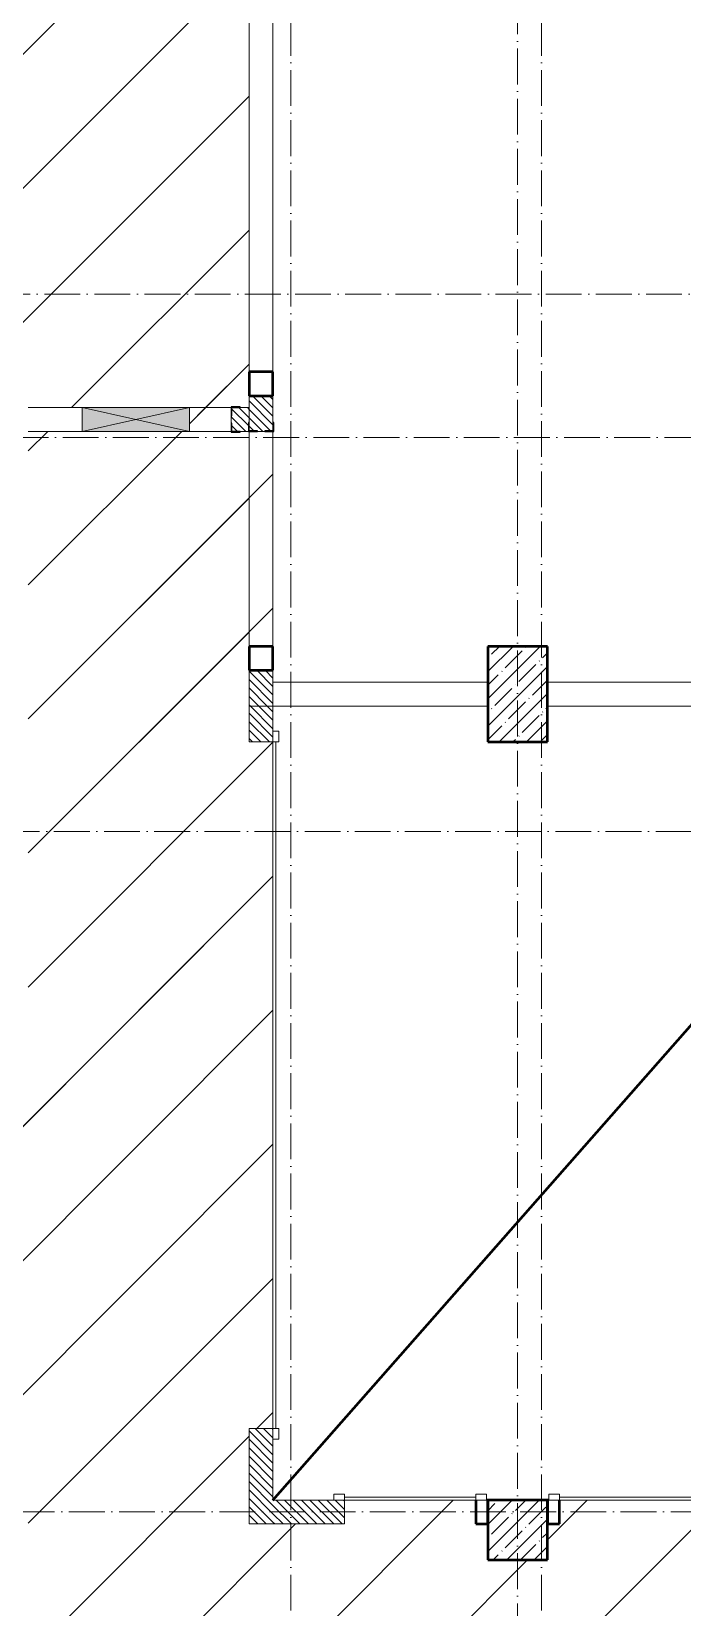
# Model space of a CAD drawing. Header units: millimetres. Extents: x -17017 to 628417, y -109036 to 199237.
# Drawn here: x 529087 to 534541, y -23735 to -10535 of the extents above; entities that cross this region are included whole.
import ezdxf

# ---------------------------------------------------------------- set-up
doc = ezdxf.new("R2010")
doc.units = ezdxf.units.MM
doc.linetypes.add('50_200_ШТРИХ_1Т_ш5_п1_п1_', pattern=[700, 500, -100, 0, -100])
for name, color, linetype, lineweight in [('A-DETL-____-OTLN-1', 7, 'Continuous', 50), ('A-DETL-GENF-OTLN', 7, 'Continuous', 9), ('A-DOOR-____-MCUT', 7, 'Continuous', 13), ('A-DOOR-____-OTLN', 7, 'Continuous', 9), ('A-FLOR-____-OTLN', 7, 'Continuous', 9), ('A-GENM-____-MCUT', 7, 'Continuous', 25), ('A-GENM-____-OTLN-1', 7, 'Continuous', 25), ('A-GLAZ-____-OTLN', 7, 'Continuous', 9), ('A-WALL-____-MCUT', 7, 'Continuous', 13), ('A-WALL-____-PATT-1', 7, 'Continuous', 9), ('I-WALL-____-OTLN', 7, 'Continuous', 9), ('S-COLS-____-MCUT', 7, 'Continuous', 50), ('S-COLS-____-OTLN', 7, 'Continuous', 9), ('S-GRID-____-OTLN-1', 7, '50_200_ШТРИХ_1Т_ш5_п1_п1_', 9), ('стяжа', 7, 'Continuous', 30)]:
    doc.layers.add(name, color=color, linetype=linetype, lineweight=lineweight)
pattern_1 = [(45, (239739.3, -3652.16), (-561.266, 561.266), [])]
pattern_2 = [(135, (523510.01, -90515.614), (-35.35534, -35.35534), [])]

# ---------------------------------------------------------------- blocks, each defined once
blk = doc.blocks.new('BSC_Колонна _Прямоугольная - 500х800-V10-АР1_План отверстий 3 этажа в осях 1-64_Ю-ЯЯ')
at = {"layer": 'S-COLS-____-OTLN'}
h = blk.add_hatch(dxfattribs=at)
h.set_pattern_fill('FP_14', color=256, style=0, pattern_type=2)
h.set_pattern_definition([(45, (-9650, -74431.04), (-114.04925, 114.04925), []), (45, (-9535.95, -74431.04), (-114.04925, 114.04925), [201.613, -40.323, 3.353, -36.97])])
h.paths.add_polyline_path([(-250, -400), (250, -400), (250, 400), (-250, 400)], flags=0)
at = {"layer": 'S-COLS-____-MCUT'}
for p, q in [((250, 400), (-250, 400)), ((-250, 400), (-250, -400)), ((250, -400), (250, 400)), ((-250, -400), (250, -400))]:
    blk.add_line(p, q, dxfattribs=at)
blk = doc.blocks.new('BSC_Колонна _Прямоугольная - 500х500-25976076-АР1_План отверстий 3 этажа в осях 1-64_Ю-ЯЯ')
at = {"layer": 'S-COLS-____-OTLN'}
h = blk.add_hatch(dxfattribs=at)
h.set_pattern_fill('FP_15', color=256, style=0, pattern_type=2)
h.set_pattern_definition([(45, (-9650, -67431.04), (-114.04925, 114.04925), []), (45, (-9535.95, -67431.04), (-114.04925, 114.04925), [201.613, -40.323, 3.353, -36.97])])
h.paths.add_polyline_path([(-250, -250), (250, -250), (250, 250), (-250, 250)], flags=0)
at = {"layer": 'S-COLS-____-MCUT'}
for p, q in [((250, 250), (-250, 250)), ((-250, 250), (-250, -250)), ((250, -250), (250, 250)), ((-250, -250), (250, -250))]:
    blk.add_line(p, q, dxfattribs=at)
blk = doc.blocks.new('Фахверк_СКБ_Уголок - 200_3550_зеркало-28264001-АР1_План отверстий 3 этажа в осях 1-64_Ю-ЯЯ')
at = {"layer": 'A-GENM-____-MCUT'}
for p, q in [((200, 156), (125, 156)), ((125, 156), (125, 81)), ((131, 81), (131, 150)), ((131, 150), (200, 150)), ((200, 150), (200, 156)), ((125, 81), (131, 81)), ((131, 19), (125, 19)), ((125, 19), (125, -56)), ((131, -50), (131, 19)), ((125, -56), (200, -56)), ((200, -50), (131, -50)), ((200, -56), (200, -50))]:
    blk.add_line(p, q, dxfattribs=at)
blk = doc.blocks.new('DM_Штора_Противопожарная_Doormaster_EI-60 - ш_2900 х в_2680-31485572-АР1_План отверстий 3 этажа в осях 1-64_Ю-ЯЯ')
at = {"layer": 'A-DOOR-____-MCUT'}
for p, q in [((-1325, 150), (-1415, 150)), ((-1415, 150), (-1415, 100)), ((-1325, 100), (-1325, 150)), ((1575, 150), (1575, 100)), ((1665, 150), (1575, 150)), ((1665, 100), (1665, 150)), ((-1415, 100), (-1325, 100)), ((-1325, 125), (1575, 125)), ((1575, 100), (1665, 100))]:
    blk.add_line(p, q, dxfattribs=at)
blk = doc.blocks.new('DM_Штора_Противопожарная_Doormaster_EI-60 - ш_5750 х в2680-31836437-АР1_План отверстий 3 этажа в осях 1-64_Ю-ЯЯ')
at = {"layer": 'A-DOOR-____-MCUT'}
for p, q in [((-2750, 150), (-2840, 150)), ((-2840, 150), (-2840, 100)), ((-2750, 100), (-2750, 150)), ((3000, 150), (3000, 100)), ((3090, 150), (3000, 150)), ((3090, 100), (3090, 150)), ((-2840, 100), (-2750, 100)), ((-2750, 125), (3000, 125)), ((3000, 100), (3090, 100))]:
    blk.add_line(p, q, dxfattribs=at)
blk = doc.blocks.new('DM_Штора_Противопожарная_Doormaster_EI-60 - ш_1100 х в_2680-31485576-АР1_План отверстий 3 этажа в осях 1-64_Ю-ЯЯ')
at = {"layer": 'A-DOOR-____-MCUT'}
for p, q in [((-425, 150), (-515, 150)), ((-515, 150), (-515, 100)), ((-425, 100), (-425, 150)), ((675, 150), (675, 100)), ((765, 150), (675, 150)), ((765, 100), (765, 150)), ((-515, 100), (-425, 100)), ((-425, 125), (675, 125)), ((675, 100), (765, 100))]:
    blk.add_line(p, q, dxfattribs=at)
blk = doc.blocks.new('BSC_Колонна _Прямоугольная1 - 200х100 _металл_-31488033-АР1_План отверстий 3 этажа в осях 1-64_Ю-ЯЯ')
at = {"layer": 'S-COLS-____-MCUT'}
for p, q in [((100, 50), (-100, 50)), ((-100, 50), (-100, 40)), ((100, -50), (100, 50)), ((-100, -50), (100, -50))]:
    blk.add_line(p, q, dxfattribs=at)
blk = doc.blocks.new('BSC_Колонна _Прямоугольная1 - 200х100 _металл_-V209-АР1_План отверстий 3 этажа в осях 1-64_Ю-ЯЯ')
at = {"layer": 'S-COLS-____-MCUT'}
for p, q in [((100, 50), (-100, 50)), ((100, -50), (100, 50)), ((-100, -40), (-100, -50)), ((-100, -50), (100, -50))]:
    blk.add_line(p, q, dxfattribs=at)
blk = doc.blocks.new('BSC_Колонна _Прямоугольная1 - 200х200 _металл_-35216022-АР1_План отверстий 3 этажа в осях 1-64_Ю-ЯЯ')
at = {"layer": 'S-COLS-____-MCUT'}
for p, q in [((100, 100), (-100, 100)), ((-100, 100), (-100, -100)), ((100, -100), (100, 100)), ((-100, -100), (100, -100))]:
    blk.add_line(p, q, dxfattribs=at)
blk = doc.blocks.new('Фахверк_СКБ_Уголок - 200_3960-28268576-АР1_План отверстий 3 этажа в осях 1-64_Ю-ЯЯ')
at = {"layer": 'A-GENM-____-MCUT'}
for p, q in [((200, 156), (125, 156)), ((125, 156), (125, 81)), ((131, 81), (131, 150)), ((131, 150), (200, 150)), ((200, 150), (200, 156)), ((125, 81), (131, 81)), ((131, 19), (125, 19)), ((125, 19), (125, -56)), ((131, -50), (131, 19)), ((125, -56), (200, -56)), ((200, -50), (131, -50)), ((200, -56), (200, -50))]:
    blk.add_line(p, q, dxfattribs=at)
blk = doc.blocks.new('AR_Отверстие прямоугольное _в стене_ - AR_Отверстие прямоугольное _в стене__ОВ-36907948-АР1_План отверстий 3 этажа в осях 1-64_Ю-ЯЯ')
at = {"layer": 'A-GLAZ-____-OTLN'}
blk.add_hatch(color=256, dxfattribs=at).paths.add_polyline_path([(450, -100), (450, 100), (-450, 100), (-450, -100)], flags=0)
at = {"layer": 'A-DETL-GENF-OTLN'}
for p, q in [((-450, -100), (-450, 100)), ((-450, 100), (450, 100)), ((450, 100), (-450, -100)), ((-450, 100), (450, -100)), ((450, 100), (-450, 100)), ((-450, 100), (-450, -100)), ((450, 100), (450, -100)), ((450, -100), (450, 100)), ((450, -100), (-450, -100)), ((-450, -100), (450, -100))]:
    blk.add_line(p, q, dxfattribs=at)
blk = doc.blocks.new('3эт')
at = {"layer": 'S-GRID-____-OTLN-1', "color": 251, "ltscale": 0.6, "true_color": 0x636466}
for p, q in [((291520.7, -33971.9), (291520.7, 4029.4)), ((293420.7, -33791.8), (293420.7, 4029.4)), ((293620.7, -33971.9), (293620.7, 3765.1)), ((330925.3, -9082.4), (279101.9, -9082.4)), ((316375.7, -10282.4), (279101.9, -10282.4)), ((308320.7, -13582.4), (279101.9, -13582.4)), ((387845.1, -19282.4), (279101.9, -19282.4))]:
    blk.add_line(p, q, dxfattribs=at)

msp = doc.modelspace()

# ---------------------------------------------------------------- hatches: boundary and pattern name
at = {"layer": 'A-WALL-____-PATT-1'}
h = msp.add_hatch(dxfattribs=at)
h.set_pattern_fill('FP_9', color=256, style=0, pattern_type=2)
h.set_pattern_definition(pattern_2)
h.paths.add_polyline_path([(531041, -13885), (531041, -13879), (531110, -13879), (531110, -13585), (530910, -13585), (530910, -13879), (530979, -13879), (530979, -13885)], flags=0)
h = msp.add_hatch(dxfattribs=at)
h.set_pattern_fill('FP_9', color=256, style=0, pattern_type=2)
h.set_pattern_definition(pattern_2)
h.paths.add_polyline_path([(530904, -13885), (530904, -13810), (530910, -13810), (530910, -13685), (530766, -13685), (530766, -13754), (530760, -13754), (530760, -13816), (530766, -13816), (530766, -13885), (530835, -13885)], flags=0)
h = msp.add_hatch(dxfattribs=at)
h.set_pattern_fill('FP_9', color=256, style=0, pattern_type=2)
h.set_pattern_definition(pattern_2)
h.paths.add_polyline_path([(531110, -16185), (531110, -15885), (530910, -15885), (530910, -16185)], flags=0)
h = msp.add_hatch(dxfattribs=at)
h.set_pattern_fill('FP_9', color=256, style=0, pattern_type=2)
h.set_pattern_definition(pattern_2)
h.paths.add_polyline_path([(531110, -23035), (531110, -22235), (530910, -22235), (530910, -23035)], flags=0)
h.paths.add_polyline_path([(531110, -16485), (531110, -16185), (530910, -16185), (530910, -16485)], flags=0)
h = msp.add_hatch(dxfattribs=at)
h.set_pattern_fill('FP_9', color=256, style=0, pattern_type=2)
h.set_pattern_definition(pattern_2)
h.paths.add_polyline_path([(531620, -23035), (531710, -23035), (531710, -22835), (531110, -22835), (531110, -23035)], flags=0)
at = {"layer": 'стяжа'}
h = msp.add_hatch(dxfattribs=at)
h.set_pattern_fill('ANSI31', color=5, scale=250)
h.set_pattern_definition(pattern_1)
h.paths.add_polyline_path([(598216, -23935), (597950, -23935), (597950, -23335), (597710, -23335), (597710, -22835), (598010, -22835), (598010, -20635), (597410, -20635), (597410, -20385), (592710, -20385), (592710, -20635), (592210, -20635), (592010, -20635), (592010, -21085), (591890, -21085), (591864, -21085), (591864, -21091), (591316, -21091), (590410, -21085), (590410, -20635), (587760, -20635), (587760, -21135), (587260, -21135), (587260, -22835), (587760, -22835), (587760, -23335), (587260, -23335), (586760, -23335), (585460, -23335), (584460, -23335), (583460, -23335), (582961, -23335), (582761, -23335), (582310, -23335), (580610, -23335), (580610, -24035), (580664, -24035), (580710, -24035), (580710, -24135), (581410, -24135), (581410, -24127), (581456, -24127), (581456, -24135), (581410, -24135), (580710, -24135), (580664, -24135), (580335, -24135), (579435, -24135), (579160, -24135), (579160, -23335), (577810, -23335), (577311, -23335), (577111, -23335), (576660, -23335), (576310, -23335), (576310, -23935), (576210, -23935), (576160, -23935), (575060, -23935), (574760, -23935), (573810, -23935), (573710, -23935), (573710, -23335), (573710, -23085), (573510, -23085), (573510, -22985), (571060, -22985), (569260, -22985), (569260, -22735), (568760, -22735), (568710, -22735), (567860, -22735), (567860, -22985), (568410, -22985), (568410, -23085), (568210, -23085), (568210, -22985), (567860, -22985), (566060, -22985), (566060, -23335), (565460, -23335), (565460, -23085), (565260, -23085), (565260, -22985), (564735, -22985), (564735, -22991), (564660, -22991), (564660, -22985), (562860, -22985), (562860, -22991), (562760, -22991), (562760, -23335), (562160, -23335), (562160, -23085), (561960, -23085), (561960, -22985), (561535, -22985), (561535, -22991), (561460, -22991), (559660, -22985), (559660, -22991), (559510, -22991), (559510, -23335), (558910, -23335), (558910, -23085), (558710, -23085), (558710, -22985), (558335, -22985), (558335, -22991), (558260, -22991), (556460, -22985), (556460, -22991), (556385, -22991), (555910, -22985), (555910, -23335), (555310, -23335), (555310, -22985), (555135, -22985), (555135, -22991), (555060, -22991), (553260, -22985), (553260, -22991), (553185, -22991), (552960, -22987), (552960, -23085), (552760, -23085), (552760, -23335), (552160, -23335), (552160, -23085), (551958, -23085), (551958, -22991), (551860, -22991), (550060, -22985), (550060, -22991), (549985, -22991), (547210, -22985), (547210, -23335), (546610, -23335), (546610, -23035), (546510, -23035), (546510, -22835), (541810, -22835), (541810, -23035), (541710, -23035), (541710, -23335), (541210, -23335), (541210, -23035), (541110, -23035), (541110, -22835), (537110, -22835), (537110, -23035), (537010, -23035), (537010, -23335), (536510, -23335), (536510, -23035), (536410, -23035), (536410, -22835), (533510, -22835), (533510, -23035), (533410, -23035), (533410, -23335), (532910, -23335), (532910, -23035), (532810, -23035), (532810, -22835), (531710, -22835), (531710, -23035), (530910, -23035), (530910, -22235), (531110, -22235), (531110, -16485), (530910, -16485), (530910, -15885), (530910, -15685), (531110, -15685), (531110, -13885), (531041, -13885), (531041, -13879), (531110, -13879), (531110, -13810), (531110, -13585), (530910, -13585), (530910, -13385), (530910, -7935), (530910, -7735), (530910, -7510), (530904, -7510), (530904, -7435), (530910, -5635), (530610, -5635), (530610, -5085), (529060, -5085), (529060, -5335), (529060, -5435), (528284, -5435), (528284, -5441), (527836, -5441), (527660, -5435), (527660, -5085), (521560, -5085), (521560, -5335), (521410, -5335), (521410, -5535), (521310, -5535), (521310, -5660), (521316, -5660), (521316, -5735), (521310, -7535), (521316, -7535), (521316, -7610), (521312, -8035), (521410, -8035), (521410, -8235), (521560, -8235), (521560, -8735), (521310, -8735), (521310, -10535), (521316, -10535), (521316, -10610), (521310, -11660), (521316, -11660), (521316, -11735), (521310, -13535), (521316, -13535), (521316, -13685), (521560, -13685), (523760, -13685), (523760, -13285), (526210, -13285), (526760, -13285), (526810, -13285), (526910, -13285), (526910, -13685), (528560, -13685), (529060, -13685), (529510, -13685), (530410, -13685), (530410, -13885), (529510, -13885), (529060, -13885), (529060, -14185), (529060, -15235), (529060, -15735), (529060, -15985), (529060, -17485), (529060, -19110), (529066, -19110), (529066, -19185), (529060, -19215), (529060, -19190), (528860, -19190), (528860, -20080), (529066, -20080), (529066, -20160), (529060, -20735), (528560, -20735), (528560, -20860), (528566, -20860), (528566, -20935), (528560, -21335), (528560, -22185), (528560, -22635), (528566, -22635), (528566, -22710), (528560, -22835), (529060, -22835), (529060, -23335), (529060, -23660), (529066, -23660), (529066, -23806), (529060, -23835), (529060, -24785), (529060, -25435), (529066, -25435), (529066, -25510), (529060, -28485), (529310, -28485), (530910, -28485), (531110, -28485), (531110, -27335), (531360, -27335), (532460, -27335), (532860, -27335), (533960, -27335), (534760, -27335), (536360, -27335), (536810, -27335), (537415, -27335), (537415, -27329), (537490, -27329), (537496, -27329), (537565, -27329), (538415, -27334), (538415, -27329), (538484, -27329), (538490, -27329), (538565, -27329), (539785, -27335), (539785, -27329), (539860, -27329), (539866, -27329), (539935, -27329), (541010, -27335), (541010, -27329), (541085, -27329), (541210, -27335), (541710, -27335), (542110, -27335), (542435, -27335), (542435, -27329), (542510, -27329), (542516, -27329), (542585, -27329), (542710, -27335), (543410, -27335), (544210, -27335), (544710, -27335), (544710, -26885), (544964, -26885), (545010, -26885), (545710, -26885), (545756, -26885), (545935, -26885), (546385, -26885), (547010, -26885), (547210, -26885), (547210, -27085), (547210, -27085), (547210, -27335), (548385, -27335), (548385, -27329), (548460, -27329), (548466, -27329), (548535, -27329), (549160, -27335), (549160, -27329), (549235, -27329), (549335, -27335), (549335, -27329), (549410, -27329), (549410, -27335), (550110, -27335), (550110, -27329), (550210, -27329), (550210, -27335), (550710, -27335), (550735, -27333), (550735, -27329), (550810, -27329), (550810, -27335), (551040, -27335), (551510, -27335), (551510, -27329), (551585, -27329), (551685, -27335), (551685, -27329), (551760, -27329), (551760, -27335), (551960, -27335), (552385, -27335), (552385, -27329), (552454, -27329), (552460, -27329), (552535, -27329), (553210, -27335), (553710, -27335), (554035, -27335), (554035, -27329), (554110, -27329), (554915, -27335), (555615, -27335), (555735, -27335), (555735, -27329), (555804, -27329), (555810, -27329), (555885, -27329), (556260, -27335), (556360, -27335), (556560, -27335), (556960, -27335), (559210, -27335), (559710, -27335), (560035, -27335), (560035, -27329), (560110, -27329), (560910, -27335), (561410, -27335), (561735, -27335), (561735, -27329), (561804, -27329), (561810, -27329), (561885, -27329), (562210, -27335), (562710, -27335), (566110, -27335), (567112, -27335), (567612, -27335), (567810, -27335), (568210, -27335), (568210, -27835), (568710, -27835), (568710, -31260), (568716, -31260), (568760, -31260), (568760, -31329), (568710, -31379), (568710, -34835), (568760, -34835), (569260, -34835), (569260, -34985), (569460, -34985), (569285, -35010), (569260, -35085), (569260, -35335), (569604, -35335), (569604, -35266), (569610, -35154), (569610, -35335), (571410, -35335), (571410, -35266), (571410, -35154), (571410, -35079), (571485, -35079), (571760, -35085), (571760, -34835), (572260, -34835), (572260, -34985), (572460, -34985), (572285, -35010), (572260, -35085), (572260, -35335), (572604, -35335), (572604, -35266), (572610, -35154), (572610, -35335), (574410, -35335), (574410, -35266), (574410, -35154), (574410, -35079), (574485, -35079), (575535, -35085), (575535, -35079), (575610, -35079), (577410, -35085), (577410, -35079), (577560, -35079), (577560, -34985), (577760, -34985), (577760, -34835), (577910, -34835), (577910, -31410), (577904, -31410), (577904, -31335), (577906, -30085), (577360, -30085), (577360, -29985), (577360, -29935), (577360, -29485), (577360, -28185), (573760, -28185), (573360, -28185), (573310, -28185), (573160, -28185), (573160, -27535), (572260, -27535), (572260, -27835), (571760, -27835), (571760, -27535), (571435, -27535), (571435, -27541), (571360, -27541), (571354, -27541), (571285, -27541), (570945, -27535), (570095, -27535), (569660, -27535), (569660, -27541), (569585, -27541), (569260, -27535), (569654, -27535), (569654, -27404), (569660, -27404), (569660, -27535), (570095, -27535), (570095, -27335), (569585, -27335), (569585, -27329), (569660, -27329), (570095, -27335), (570945, -27335), (571285, -27335), (571285, -27329), (571354, -27329), (571360, -27329), (571435, -27329), (571760, -27335), (572260, -27335), (573885, -27335), (573885, -27329), (573960, -27329), (573966, -27329), (574120, -27329), (574120, -27335), (574520, -27335), (574660, -27335), (574660, -27329), (574735, -27329), (574885, -27335), (574885, -27329), (574960, -27329), (575090, -27335), (575490, -27335), (575660, -27335), (575660, -27329), (575735, -27329), (575885, -27335), (575885, -27329), (575960, -27329), (575960, -27335), (576660, -27335), (576660, -27329), (576735, -27329), (576885, -27335), (576885, -27329), (576960, -27329), (577660, -27335), (577660, -27329), (577760, -27329), (577760, -27335), (578260, -27335), (578585, -27335), (578585, -27329), (578660, -27329), (579010, -27335), (579860, -27335), (580285, -27335), (580285, -27329), (580354, -27329), (580360, -27329), (580435, -27329), (580760, -27335), (581260, -27335), (581760, -27335), (582260, -27335), (583985, -27335), (583985, -27329), (584060, -27329), (584066, -27329), (584090, -27335), (584065, -27335), (584065, -27495), (584066, -27535), (585855, -27535), (585855, -27375), (585854, -27335), (585785, -27335), (585785, -27329), (585854, -27329), (585860, -27329), (585935, -27329), (586760, -27335), (587260, -27335), (587785, -27335), (587785, -27329), (587860, -27329), (587866, -27329), (587935, -27329), (588585, -27335), (588835, -27335), (588935, -27335), (588935, -27329), (589004, -27329), (589010, -27329), (589085, -27329), (590210, -27335), (590660, -27335), (592260, -27335), (592760, -27335), (595085, -27335), (595085, -27329), (595160, -27329), (595166, -27329), (595235, -27329), (596760, -27335), (596760, -27329), (596835, -27329), (597950, -27335), (597950, -26035), (598210, -26035)])
h = msp.add_hatch(dxfattribs=at)
h.set_pattern_fill('ANSI31', color=5, scale=250)
h.set_pattern_definition(pattern_1)
h.paths.add_polyline_path([(530910, -7935), (530910, -7735), (530910, -7510), (530904, -7510), (530904, -7435), (530910, -5635), (530610, -5635), (530610, -5085), (529060, -5085), (529060, -5335), (529060, -5435), (528284, -5435), (528284, -5441), (527836, -5441), (527810, -5435), (527660, -5435), (527660, -5085), (521560, -5085), (521560, -5335), (521410, -5335), (521410, -5535), (521310, -5535), (521310, -5660), (521316, -5660), (521316, -5735), (521310, -7535), (521316, -7535), (521316, -7610), (521312, -8035), (521410, -8035), (521410, -8235), (521560, -8235), (521560, -8735), (521310, -8735), (521310, -10535), (521316, -10535), (521316, -10610), (521310, -11660), (521316, -11660), (521316, -11735), (521310, -13535), (521316, -13535), (521316, -13610), (521310, -13685), (521560, -13685), (523760, -13685), (523760, -13285), (526210, -13285), (526760, -13285), (526810, -13285), (526910, -13285), (526910, -13685), (528560, -13685), (529060, -13685), (529510, -13685), (530410, -13685), (530760, -13685), (530760, -13679), (530835, -13679), (530910, -13685), (530910, -13585), (530910, -13385)])
h.paths.add_polyline_path([(528560, -8735), (528560, -8235), (529060, -8235), (529060, -8735)], flags=16)
h = msp.add_hatch(dxfattribs=at)
h.set_pattern_fill('ANSI31', color=5, scale=250)
h.set_pattern_definition(pattern_1)
h.paths.add_polyline_path([(531110, -16485), (530910, -16485), (530910, -15885), (530910, -15685), (530910, -13885), (530835, -13885), (530835, -13891), (530760, -13891), (530760, -13816), (530760, -13754), (530760, -13685), (530410, -13685), (530410, -13885), (529510, -13885), (529060, -13885), (529060, -14185), (529060, -15235), (529060, -15735), (529060, -15985), (529060, -17485), (529060, -19110), (529066, -19110), (529066, -19185), (529060, -19215), (529060, -19185), (529020, -19185), (529020, -19190), (528854, -19190), (528854, -19110), (528855, -18735), (528260, -18735), (528260, -18635), (528260, -18585), (528260, -18135), (528260, -15009), (528254, -15009), (528254, -14561), (528260, -13885), (525135, -13885), (525135, -13891), (525060, -13891), (521554, -13885), (521560, -13885), (521560, -13685), (521060, -13685), (521060, -14185), (521060, -14660), (521060, -14729), (521129, -14729), (521129, -14735), (521241, -14735), (521241, -14729), (521310, -14729), (521310, -14660), (521316, -14660), (521316, -14735), (521310, -16535), (521316, -16535), (521316, -16610), (521313, -16785), (521410, -16785), (521410, -16985), (521560, -16985), (521560, -17485), (521310, -17485), (521310, -17660), (521316, -17660), (521316, -17735), (521310, -22535), (521316, -22535), (521316, -22610), (521310, -22835), (521560, -22835), (528360, -22835), (528360, -22710), (528354, -22710), (528354, -22635), (528360, -22185), (528360, -21335), (528360, -20935), (528354, -20935), (528354, -20860), (528360, -20535), (528360, -20860), (528360, -20929), (528429, -20929), (528479, -20935), (528491, -20935), (528491, -20929), (528560, -20929), (528560, -20860), (528560, -20735), (529060, -20735), (529060, -20160), (529060, -20091), (528991, -20091), (528991, -20085), (529066, -20085), (529066, -20160), (529060, -20735), (528560, -20735), (528560, -20860), (528566, -20860), (528566, -20935), (528560, -21335), (528560, -22185), (528560, -22635), (528566, -22635), (528566, -22710), (528560, -22835), (529060, -22835), (529060, -23335), (529060, -23660), (529066, -23660), (529066, -23735), (529060, -23835), (529060, -24785), (529060, -25435), (529066, -25435), (529066, -25510), (529060, -28485), (529310, -28485), (530910, -28485), (531110, -28485), (531110, -27335), (531360, -27335), (532460, -27335), (532860, -27335), (533960, -27335), (534760, -27335), (536360, -27335), (536810, -27335), (537415, -27335), (537415, -27329), (537490, -27329), (537496, -27329), (537565, -27329), (538415, -27334), (538415, -27329), (538484, -27329), (538490, -27329), (538565, -27329), (539785, -27335), (539785, -27329), (539860, -27329), (539866, -27329), (539935, -27329), (541010, -27335), (541010, -27329), (541085, -27329), (541210, -27335), (541710, -27335), (542110, -27335), (542435, -27335), (542435, -27329), (542510, -27329), (542516, -27329), (542585, -27329), (542710, -27335), (543410, -27335), (544210, -27335), (544710, -27335), (544710, -26885), (544964, -26885), (545010, -26885), (545710, -26885), (545756, -26885), (545935, -26885), (546385, -26885), (547010, -26885), (547210, -26885), (547210, -27085), (547210, -27085), (547210, -27335), (548385, -27335), (548385, -27329), (548460, -27329), (548466, -27329), (548535, -27329), (549160, -27335), (549160, -27329), (549235, -27329), (549335, -27335), (549335, -27329), (549410, -27329), (549410, -27335), (550110, -27335), (550110, -27329), (550210, -27329), (550210, -27335), (550735, -27335), (550735, -27329), (550810, -27329), (550810, -27335), (551040, -27335), (551440, -27335), (551510, -27335), (551510, -27329), (551585, -27329), (551685, -27335), (551685, -27329), (551760, -27329), (551760, -27335), (551960, -27335), (552310, -27335), (552385, -27335), (552385, -27329), (552454, -27329), (552460, -27329), (552535, -27329), (553210, -27335), (553710, -27335), (554035, -27335), (554035, -27329), (554110, -27329), (554915, -27335), (555615, -27335), (555735, -27335), (555735, -27329), (555804, -27329), (555810, -27329), (555885, -27329), (556260, -27335), (556360, -27335), (556560, -27335), (556960, -27335), (559210, -27335), (559710, -27335), (560035, -27335), (560035, -27329), (560110, -27329), (560910, -27335), (561410, -27335), (561735, -27335), (561735, -27329), (561804, -27329), (561810, -27329), (561885, -27329), (562210, -27335), (562710, -27335), (566110, -27335), (567112, -27335), (567612, -27335), (567810, -27335), (568210, -27335), (568710, -27335), (568710, -22985), (568410, -22985), (568410, -23085), (568210, -23085), (568210, -22985), (567860, -22985), (566060, -22985), (566060, -23335), (565460, -23335), (565460, -23085), (565260, -23085), (565260, -22985), (564735, -22985), (564735, -22991), (564660, -22991), (564660, -22985), (562860, -22985), (562860, -22991), (562760, -22991), (562760, -23335), (562160, -23335), (562160, -23085), (561960, -23085), (561960, -22985), (561535, -22985), (561535, -22991), (561460, -22991), (559660, -22985), (559660, -22991), (559585, -22991), (559510, -22985), (559510, -23335), (558910, -23335), (558910, -23085), (558710, -23085), (558710, -22985), (558335, -22985), (558335, -22991), (558260, -22991), (556460, -22985), (556460, -22991), (556385, -22991), (555910, -22985), (555910, -23335), (555310, -23335), (555310, -22985), (555135, -22985), (555135, -22991), (555060, -22991), (553260, -22985), (553260, -22991), (553185, -22991), (552960, -22987), (552960, -23085), (552760, -23085), (552760, -23335), (552160, -23335), (552160, -23085), (551958, -23085), (551958, -22991), (551860, -22991), (550060, -22985), (550060, -22991), (549985, -22991), (547210, -22985), (547210, -23335), (546610, -23335), (546610, -23035), (546510, -23035), (546510, -22835), (541810, -22835), (541810, -23035), (541710, -23035), (541710, -23335), (541210, -23335), (541210, -23035), (541110, -23035), (541110, -22835), (537110, -22835), (537110, -23035), (537010, -23035), (537010, -23335), (536510, -23335), (536510, -23035), (536410, -23035), (536410, -22835), (533510, -22835), (533510, -23035), (533410, -23035), (533410, -23335), (532910, -23335), (532910, -23035), (532810, -23035), (532810, -22835), (531710, -22835), (531710, -23035), (530910, -23035), (530910, -22235), (531110, -22235)])

# ---------------------------------------------------------------- linework, layer by layer
at = {"layer": 'A-DETL-____-OTLN-1'}
msp.add_line((531110, -22835), (536082, -17185), dxfattribs=at)
at = {"layer": 'A-FLOR-____-OTLN'}
for p, q in [((531110, -22235), (531110, -16485)), ((532810, -22835), (531710, -22835)), ((536410, -22835), (533510, -22835))]:
    msp.add_line(p, q, dxfattribs=at)
at = {"layer": 'A-WALL-____-MCUT'}
for p, q in [((530910, -13585), (530910, -13810)), ((531110, -13810), (531110, -13585)), ((530910, -13685), (530835, -13685)), ((530760, -13754), (530760, -13816)), ((530835, -13885), (530904, -13885)), ((530979, -13885), (531041, -13885)), ((530910, -15885), (530910, -16485)), ((531110, -16395), (531110, -15885)), ((530910, -16185), (531110, -16185)), ((530910, -16485), (531110, -16485)), ((530910, -22235), (530910, -23035)), ((531110, -22235), (530910, -22235)), ((531110, -22835), (531110, -22325)), ((531620, -22835), (531110, -22835)), ((531710, -23035), (531710, -22835)), ((530910, -23035), (531710, -23035))]:
    msp.add_line(p, q, dxfattribs=at)
at = {"layer": 'I-WALL-____-OTLN'}
for p, q in [((530910, -13385), (530910, -7935)), ((531110, -7935), (531110, -13385)), ((529060, -13685), (529510, -13685)), ((530410, -13685), (530760, -13685)), ((529510, -13885), (529060, -13885)), ((530760, -13885), (530410, -13885)), ((530910, -15685), (530910, -13885)), ((531110, -13885), (531110, -15685)), ((531110, -15985), (532910, -15985)), ((533410, -15985), (535610, -15985)), ((532910, -16185), (531110, -16185)), ((535610, -16185), (533410, -16185))]:
    msp.add_line(p, q, dxfattribs=at)

# ---------------------------------------------------------------- block references
at = {"layer": 'A-DOOR-____-OTLN', "rotation": 269.9999999999994}
msp.add_blockref('DM_Штора_Противопожарная_Doormaster_EI-60 - ш_5750 х в2680-31836437-АР1_План отверстий 3 этажа в осях 1-64_Ю-ЯЯ', (531010, -19235), dxfattribs=at)
at = {"layer": 'A-DOOR-____-OTLN'}
for name, p in [('DM_Штора_Противопожарная_Doormaster_EI-60 - ш_1100 х в_2680-31485576-АР1_План отверстий 3 этажа в осях 1-64_Ю-ЯЯ', (532135, -22935)), ('DM_Штора_Противопожарная_Doormaster_EI-60 - ш_2900 х в_2680-31485572-АР1_План отверстий 3 этажа в осях 1-64_Ю-ЯЯ', (534835, -22935))]:
    msp.add_blockref(name, p, dxfattribs=at)
at = {"layer": 'A-GENM-____-OTLN-1'}
msp.add_blockref('Фахверк_СКБ_Уголок - 200_3550_зеркало-28264001-АР1_План отверстий 3 этажа в осях 1-64_Ю-ЯЯ', (530635, -13835), dxfattribs=at)
at = {"layer": 'A-GENM-____-OTLN-1', "rotation": 89.99999999999991}
msp.add_blockref('Фахверк_СКБ_Уголок - 200_3960-28268576-АР1_План отверстий 3 этажа в осях 1-64_Ю-ЯЯ', (531060, -14010), dxfattribs=at)
at = {"layer": 'A-GLAZ-____-OTLN'}
msp.add_blockref('AR_Отверстие прямоугольное _в стене_ - AR_Отверстие прямоугольное _в стене__ОВ-36907948-АР1_План отверстий 3 этажа в осях 1-64_Ю-ЯЯ', (529960, -13785), dxfattribs=at)
at = {"layer": 'S-COLS-____-OTLN', "rotation": 270.0000000000001}
for name, p in [('BSC_Колонна _Прямоугольная1 - 200х200 _металл_-35216022-АР1_План отверстий 3 этажа в осях 1-64_Ю-ЯЯ', (531010, -13485)), ('BSC_Колонна _Прямоугольная1 - 200х200 _металл_-35216022-АР1_План отверстий 3 этажа в осях 1-64_Ю-ЯЯ', (531010, -15785)), ('BSC_Колонна _Прямоугольная1 - 200х100 _металл_-31488033-АР1_План отверстий 3 этажа в осях 1-64_Ю-ЯЯ', (532860, -22935)), ('BSC_Колонна _Прямоугольная1 - 200х100 _металл_-V209-АР1_План отверстий 3 этажа в осях 1-64_Ю-ЯЯ', (533460, -22935))]:
    msp.add_blockref(name, p, dxfattribs=at)
at = {"layer": 'S-COLS-____-OTLN'}
for name, p in [('BSC_Колонна _Прямоугольная - 500х800-V10-АР1_План отверстий 3 этажа в осях 1-64_Ю-ЯЯ', (533160, -16085)), ('BSC_Колонна _Прямоугольная - 500х500-25976076-АР1_План отверстий 3 этажа в осях 1-64_Ю-ЯЯ', (533160, -23085))]:
    msp.add_blockref(name, p, dxfattribs=at)
at = {"layer": 'стяжа'}
msp.add_blockref('3эт', (239739, -3652), dxfattribs=at)

doc.saveas('drawing.dxf')
